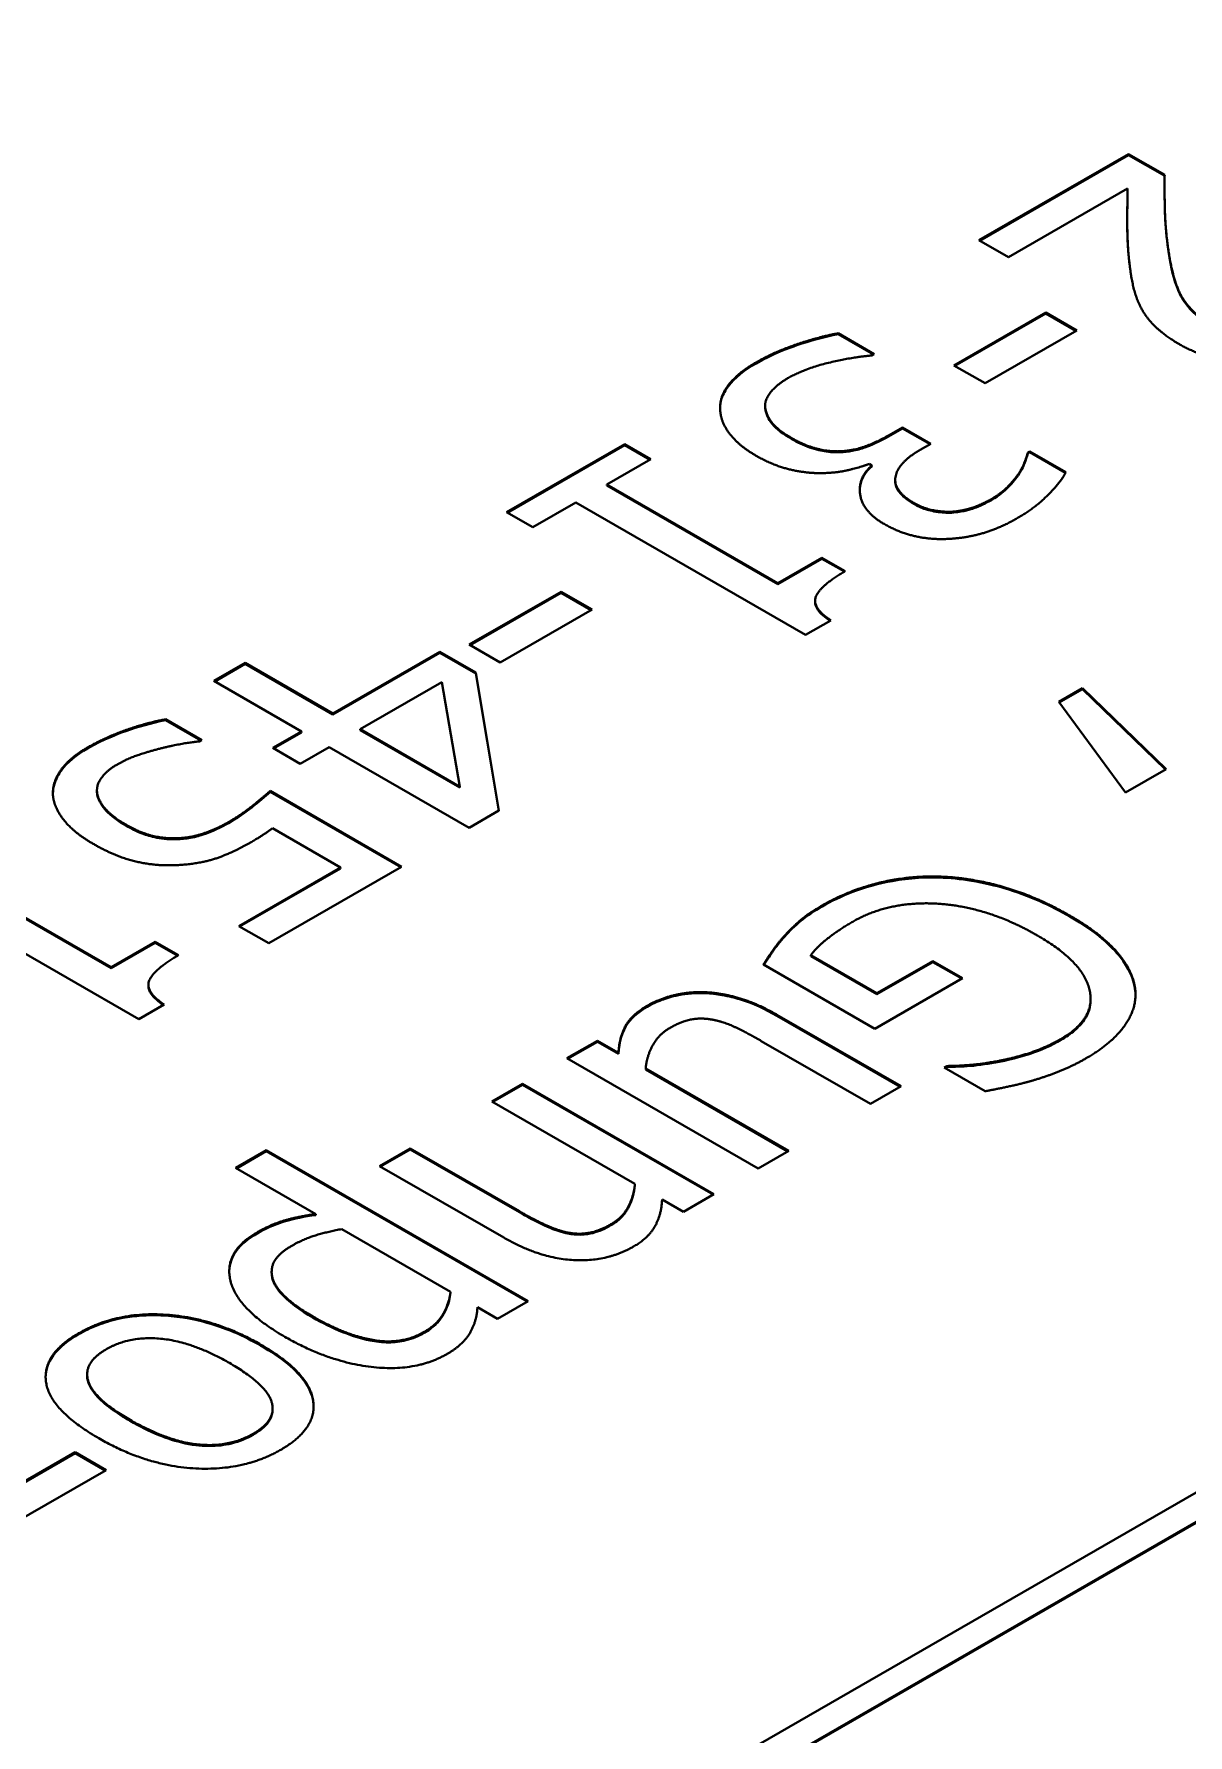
# Model space of a CAD drawing. Header units: millimetres. Extents: x 0 to 1682, y 0 to 1188.
# Drawn here: x 1428 to 1431.84, y 1061.22 to 1066.88 of the extents above; entities that cross this region are included whole.
import ezdxf

# ---------------------------------------------------------------- set-up
doc = ezdxf.new("R2010")
doc.units = ezdxf.units.MM
doc.header["$LTSCALE"] = 2
doc.layers.add('가시적인 것(ISO)', color=3, linetype='Continuous', lineweight=40)
doc.layers.add('가시적인 좁은 것(ISO)', color=3, linetype='Continuous', lineweight=35)

msp = doc.modelspace()

# ---------------------------------------------------------------- linework, layer by layer
at = {"layer": '가시적인 것(ISO)'}
for p, q in [((1414.269, 1051.893), (1440.2905, 1066.8778)), ((1414.4387, 1051.893), (1440.2905, 1066.7801)), ((1440.2905, 1066.7768), (1414.4415, 1051.8914)), ((1431.1469, 1066.1919), (1431.6448, 1066.4786)), ((1431.1498, 1066.1903), (1431.6448, 1066.4753)), ((1431.6448, 1066.4786), (1431.7651, 1066.4093)), ((1431.6448, 1066.4753), (1431.6448, 1066.4786)), ((1431.6448, 1066.4753), (1431.7651, 1066.406)), ((1431.642, 1066.3637), (1431.2453, 1066.1353)), ((1431.642, 1066.3605), (1431.642, 1066.3637)), ((1431.7649, 1066.3657), (1431.7649, 1066.369)), ((1431.2453, 1066.1353), (1431.1469, 1066.1919)), ((1431.0644, 1065.7761), (1431.3697, 1065.9519)), ((1431.0673, 1065.7745), (1431.3697, 1065.9487)), ((1431.3697, 1065.9519), (1431.4729, 1065.8925)), ((1431.3697, 1065.9487), (1431.3697, 1065.9519)), ((1431.3697, 1065.9487), (1431.47, 1065.8909)), ((1430.6787, 1065.8826), (1430.799, 1065.8133)), ((1430.6787, 1065.8794), (1430.6787, 1065.8826)), ((1430.6787, 1065.8794), (1430.7962, 1065.8117)), ((1431.4729, 1065.8925), (1431.1676, 1065.7167)), ((1430.799, 1065.8133), (1430.7914, 1065.809)), ((1431.1676, 1065.7167), (1431.0644, 1065.7761)), ((1430.4363, 1065.6384), (1430.4363, 1065.6417)), ((1430.4366, 1065.6323), (1430.4366, 1065.6355)), ((1430.8471, 1065.5433), (1430.8932, 1065.5698)), ((1430.8471, 1065.54), (1430.8932, 1065.5665)), ((1430.8932, 1065.5698), (1430.9874, 1065.5156)), ((1430.8932, 1065.5665), (1430.8932, 1065.5698)), ((1430.8932, 1065.5665), (1430.9846, 1065.5139)), ((1429.5764, 1065.2875), (1429.9697, 1065.514)), ((1429.5793, 1065.2858), (1429.9697, 1065.5107)), ((1429.9697, 1065.514), (1430.0564, 1065.4641)), ((1429.9697, 1065.5107), (1429.9697, 1065.514)), ((1429.9697, 1065.5107), (1430.0535, 1065.4625)), ((1430.9874, 1065.5156), (1430.9517, 1065.495)), ((1430.0564, 1065.4641), (1429.9099, 1065.3797)), ((1430.7908, 1065.4435), (1430.7825, 1065.4482)), ((1430.7908, 1065.4402), (1430.7908, 1065.4435)), ((1431.3099, 1065.4867), (1431.3161, 1065.4902)), ((1431.3099, 1065.4834), (1431.3161, 1065.487)), ((1431.3099, 1065.4834), (1431.3099, 1065.4867)), ((1431.3161, 1065.4902), (1431.4364, 1065.4209)), ((1431.3161, 1065.487), (1431.3161, 1065.4902)), ((1431.3161, 1065.487), (1431.4352, 1065.4184)), ((1430.8688, 1065.392), (1430.8688, 1065.3952)), ((1431.2776, 1065.4101), (1431.2776, 1065.4134)), ((1429.9099, 1065.3797), (1430.4786, 1065.0523)), ((1429.9099, 1065.3765), (1429.9099, 1065.3797)), ((1429.9099, 1065.3765), (1430.4786, 1065.049)), ((1429.6631, 1065.2376), (1429.5764, 1065.2875)), ((1429.8061, 1065.32), (1429.6631, 1065.2376)), ((1430.5707, 1064.8796), (1429.8061, 1065.32)), ((1431.0644, 1065.2866), (1431.0644, 1065.2899)), ((1430.4786, 1065.0523), (1430.625, 1065.1366)), ((1430.4786, 1065.049), (1430.625, 1065.1333)), ((1430.625, 1065.1366), (1430.7027, 1065.0919)), ((1430.625, 1065.1333), (1430.625, 1065.1366)), ((1430.625, 1065.1333), (1430.6999, 1065.0902)), ((1430.4786, 1065.049), (1430.4786, 1065.0523)), ((1429.452, 1064.8476), (1429.7573, 1065.0234)), ((1429.4548, 1064.8459), (1429.7573, 1065.0201)), ((1429.7573, 1065.0234), (1429.8604, 1064.964)), ((1429.7573, 1065.0201), (1429.7573, 1065.0234)), ((1429.7573, 1065.0201), (1429.8576, 1064.9623)), ((1430.6024, 1064.9901), (1430.6024, 1064.9934)), ((1429.8604, 1064.964), (1429.5551, 1064.7882)), ((1430.6546, 1064.9279), (1430.5707, 1064.8796)), ((1428.9981, 1064.6187), (1429.3543, 1064.8238)), ((1429.3543, 1064.8238), (1429.474, 1064.7549)), ((1429.3543, 1064.8205), (1429.3543, 1064.8238)), ((1429.5551, 1064.7882), (1429.452, 1064.8476)), ((1428.6027, 1064.7268), (1428.7066, 1064.7866)), ((1428.6056, 1064.7251), (1428.7066, 1064.7833)), ((1428.7066, 1064.7866), (1428.9981, 1064.6187)), ((1428.7066, 1064.7833), (1428.7066, 1064.7866)), ((1428.7066, 1064.7833), (1428.9981, 1064.6154)), ((1428.9981, 1064.6154), (1429.3543, 1064.8205)), ((1429.3543, 1064.8205), (1429.474, 1064.7516)), ((1428.8943, 1064.5589), (1428.6027, 1064.7268)), ((1429.3612, 1064.7224), (1429.0896, 1064.566)), ((1429.421, 1064.3752), (1429.3612, 1064.7224)), ((1429.474, 1064.7549), (1429.551, 1064.2956)), ((1429.474, 1064.7516), (1429.474, 1064.7549)), ((1429.474, 1064.7516), (1429.5505, 1064.2953)), ((1431.4129, 1064.6575), (1431.492, 1064.7031)), ((1431.635, 1064.3554), (1431.4129, 1064.6575)), ((1431.4146, 1064.6553), (1431.492, 1064.6998)), ((1431.492, 1064.7031), (1431.7705, 1064.4334)), ((1431.492, 1064.6998), (1431.492, 1064.7031)), ((1431.492, 1064.6998), (1431.7684, 1064.4322)), ((1428.4418, 1064.5993), (1428.5622, 1064.53)), ((1428.4418, 1064.596), (1428.4418, 1064.5993)), ((1428.4418, 1064.596), (1428.5593, 1064.5283)), ((1428.9981, 1064.6154), (1428.9981, 1064.6187)), ((1428.7987, 1064.5038), (1428.8943, 1064.5589)), ((1428.8015, 1064.5022), (1428.8943, 1064.5556)), ((1428.8943, 1064.5556), (1428.8943, 1064.5589)), ((1429.0896, 1064.566), (1429.421, 1064.3752)), ((1429.0896, 1064.5627), (1429.0896, 1064.566)), ((1429.0896, 1064.5627), (1429.421, 1064.3719)), ((1428.5622, 1064.53), (1428.5546, 1064.5256)), ((1428.8902, 1064.4512), (1428.7987, 1064.5038)), ((1428.9857, 1064.5062), (1428.8902, 1064.4512)), ((1429.4513, 1064.2381), (1428.9857, 1064.5062)), ((1431.7705, 1064.4334), (1431.635, 1064.3554)), ((1429.421, 1064.3719), (1429.421, 1064.3752)), ((1428.2139, 1064.3596), (1428.2139, 1064.3628)), ((1428.2149, 1064.3481), (1428.2149, 1064.3514)), ((1428.7898, 1064.3609), (1429.2271, 1064.1091)), ((1428.7898, 1064.3576), (1428.7898, 1064.3609)), ((1428.7898, 1064.3576), (1429.2243, 1064.1074)), ((1429.551, 1064.2956), (1429.4513, 1064.2381)), ((1428.4797, 1064.2004), (1428.4797, 1064.2037)), ((1429.0236, 1064.1067), (1428.7973, 1064.237)), ((1427.6923, 1064.1027), (1428.261, 1063.7752)), ((1427.6923, 1064.0994), (1428.261, 1063.772)), ((1428.6853, 1063.9119), (1429.0236, 1064.1067)), ((1428.6881, 1063.9102), (1429.0236, 1064.1034)), ((1429.2271, 1064.1091), (1428.785, 1063.8544)), ((1429.0236, 1064.1034), (1429.0236, 1064.1067)), ((1428.3531, 1063.6026), (1427.5885, 1064.0429)), ((1428.785, 1063.8544), (1428.6853, 1063.9119)), ((1428.261, 1063.7752), (1428.4075, 1063.8596)), ((1428.261, 1063.772), (1428.4075, 1063.8563)), ((1428.4075, 1063.8596), (1428.4852, 1063.8148)), ((1428.4075, 1063.8563), (1428.4075, 1063.8596)), ((1428.4075, 1063.8563), (1428.4823, 1063.8132)), ((1430.5885, 1063.8145), (1430.8078, 1063.6882)), ((1430.5885, 1063.8112), (1430.5885, 1063.8145)), ((1430.5885, 1063.8112), (1430.8078, 1063.6849)), ((1428.261, 1063.772), (1428.261, 1063.7752)), ((1430.801, 1063.5702), (1430.4303, 1063.7836)), ((1430.8078, 1063.6882), (1430.9942, 1063.7955)), ((1430.8078, 1063.6849), (1430.9942, 1063.7922)), ((1430.9942, 1063.7955), (1431.0932, 1063.7385)), ((1430.9942, 1063.7922), (1430.9942, 1063.7955)), ((1430.9942, 1063.7922), (1431.0904, 1063.7369)), ((1428.3849, 1063.7131), (1428.3849, 1063.7163)), ((1431.0932, 1063.7385), (1430.801, 1063.5702)), ((1428.437, 1063.6509), (1428.3531, 1063.6026)), ((1430.8078, 1063.6849), (1430.8078, 1063.6882)), ((1431.5188, 1063.6668), (1431.5188, 1063.67)), ((1430.475, 1063.6169), (1430.8883, 1063.3789)), ((1430.475, 1063.6137), (1430.8854, 1063.3773)), ((1429.7764, 1063.472), (1429.8782, 1063.5306)), ((1429.7792, 1063.4704), (1429.8782, 1063.5273)), ((1429.8782, 1063.5306), (1429.9483, 1063.4902)), ((1429.8782, 1063.5273), (1429.8782, 1063.5306)), ((1429.8782, 1063.5273), (1429.9483, 1063.4869)), ((1430.7865, 1063.3203), (1430.4235, 1063.5294)), ((1430.4131, 1063.1053), (1429.7764, 1063.472)), ((1429.9483, 1063.4869), (1429.9483, 1063.4902)), ((1430.0391, 1063.4379), (1430.5149, 1063.1639)), ((1430.0391, 1063.4347), (1430.0391, 1063.4379)), ((1430.0391, 1063.4347), (1430.5121, 1063.1623)), ((1431.032, 1063.4411), (1431.0409, 1063.4463)), ((1431.1681, 1063.3627), (1431.032, 1063.4411)), ((1431.0348, 1063.4395), (1431.0409, 1063.443)), ((1431.0409, 1063.443), (1431.0409, 1063.4463)), ((1429.5275, 1063.3287), (1429.6292, 1063.3873)), ((1429.5303, 1063.327), (1429.6292, 1063.384)), ((1429.6292, 1063.3873), (1430.266, 1063.0206)), ((1429.6292, 1063.384), (1429.6292, 1063.3873)), ((1429.6292, 1063.384), (1430.2631, 1063.0189)), ((1430.8883, 1063.3789), (1430.7865, 1063.3203)), ((1430.0033, 1063.0546), (1429.5275, 1063.3287)), ((1428.6748, 1063.1077), (1428.7766, 1063.1663)), ((1428.6777, 1063.1061), (1428.7766, 1063.163)), ((1428.7766, 1063.1663), (1429.6478, 1062.6646)), ((1428.7766, 1063.163), (1428.7766, 1063.1663)), ((1428.7766, 1063.163), (1429.645, 1062.663)), ((1429.1541, 1063.1136), (1429.2559, 1063.1722)), ((1429.1569, 1063.112), (1429.2559, 1063.169)), ((1429.2559, 1063.1722), (1429.6189, 1062.9632)), ((1429.2559, 1063.169), (1429.2559, 1063.1722)), ((1429.2559, 1063.169), (1429.6189, 1062.9599)), ((1430.5149, 1063.1639), (1430.4131, 1063.1053)), ((1428.9416, 1062.9541), (1428.6748, 1063.1077)), ((1429.5674, 1062.8757), (1429.1541, 1063.1136)), ((1430.0033, 1063.0514), (1430.0033, 1063.0546)), ((1430.266, 1063.0206), (1430.1642, 1062.962)), ((1430.1642, 1062.962), (1430.0934, 1063.0028)), ((1428.9416, 1062.9508), (1428.9416, 1062.9541)), ((1429.39, 1062.6959), (1429.0283, 1062.9042)), ((1429.7805, 1062.889), (1429.7805, 1062.8923)), ((1428.7948, 1062.7593), (1428.7948, 1062.7626)), ((1429.39, 1062.6926), (1429.39, 1062.6959)), ((1429.546, 1062.606), (1429.4793, 1062.6444)), ((1429.6478, 1062.6646), (1429.546, 1062.606)), ((1428.1812, 1062.4181), (1428.1812, 1062.4214)), ((1428.7982, 1062.3044), (1428.7982, 1062.3076)), ((1427.8359, 1061.9863), (1428.1412, 1062.1621)), ((1427.8388, 1061.9847), (1428.1412, 1062.1588)), ((1428.1412, 1062.1621), (1428.2444, 1062.1027)), ((1428.1412, 1062.1588), (1428.1412, 1062.1621)), ((1428.1412, 1062.1588), (1428.2415, 1062.1011)), ((1428.2444, 1062.1027), (1427.9391, 1061.9269))]:
    msp.add_line(p, q, dxfattribs=at)
for points, degree in [([(1431.7651, 1066.4093), (1431.7644, 1066.3479), (1431.7672, 1066.2362), (1431.7747, 1066.1796)], 2), ([(1431.6482, 1066.1139), (1431.6407, 1066.1768), (1431.6407, 1066.321), (1431.642, 1066.3637)], 2), ([(1431.7747, 1066.1796), (1431.7892, 1066.0652), (1431.8497, 1065.9527), (1431.9178, 1065.9135)], 2), ([(1431.686, 1065.9686), (1431.6689, 1066.0014), (1431.6524, 1066.0759), (1431.6482, 1066.1139)], 2), ([(1431.8139, 1065.8466), (1431.7637, 1065.8755), (1431.7019, 1065.9365), (1431.686, 1065.9686)], 2), ([(1430.4064, 1065.786), (1430.4669, 1065.8209), (1430.6168, 1065.8715), (1430.6787, 1065.8826)], 2), ([(1432.2877, 1065.851), (1432.1749, 1065.786), (1431.9212, 1065.7848), (1431.8139, 1065.8466)], 2), ([(1430.2867, 1065.6268), (1430.2833, 1065.6692), (1430.3431, 1065.7496), (1430.4064, 1065.786)], 2), ([(1430.7914, 1065.809), (1430.7309, 1065.8042), (1430.5687, 1065.7662), (1430.5109, 1065.733)], 2), ([(1430.5109, 1065.733), (1430.4779, 1065.7139), (1430.4339, 1065.6633), (1430.4366, 1065.6355)], 2), ([(1430.4064, 1065.4756), (1430.3493, 1065.5084), (1430.2895, 1065.5857), (1430.2867, 1065.6268)], 2), ([(1430.4363, 1065.6384), (1430.4363, 1065.6364), (1430.4364, 1065.6343), (1430.4366, 1065.6323)], 3), ([(1430.4366, 1065.6355), (1430.4408, 1065.6086), (1430.4786, 1065.5607), (1430.5246, 1065.5342)], 2), ([(1430.5246, 1065.5342), (1430.5707, 1065.5076), (1430.656, 1065.4878), (1430.6959, 1065.491)], 2), ([(1430.6959, 1065.491), (1430.7357, 1065.4942), (1430.8107, 1065.5223), (1430.8471, 1065.5433)], 2), ([(1430.6195, 1065.4178), (1430.5707, 1065.4174), (1430.4621, 1065.4435), (1430.4064, 1065.4756)], 2), ([(1430.7825, 1065.4482), (1430.7516, 1065.4368), (1430.669, 1065.4178), (1430.6195, 1065.4178)], 2), ([(1430.832, 1065.2487), (1430.7619, 1065.2891), (1430.7433, 1065.4003), (1430.7908, 1065.4435)], 2), ([(1430.9517, 1065.495), (1430.8788, 1065.453), (1430.8609, 1065.3588), (1430.9303, 1065.3188)], 2), ([(1431.2776, 1065.4134), (1431.292, 1065.4352), (1431.3058, 1065.4716), (1431.3099, 1065.4867)], 2), ([(1431.1889, 1065.3314), (1431.2185, 1065.3485), (1431.2611, 1065.3904), (1431.2776, 1065.4134)], 2), ([(1431.4364, 1065.4209), (1431.4213, 1065.3892), (1431.3326, 1065.3009), (1431.2783, 1065.2697)], 2), ([(1431.0644, 1065.2899), (1431.0995, 1065.2934), (1431.1607, 1065.3152), (1431.1889, 1065.3314)], 2), ([(1430.9303, 1065.3188), (1430.9627, 1065.3002), (1431.0328, 1065.2875), (1431.0644, 1065.2899)], 2), ([(1431.061, 1065.2), (1430.9984, 1065.1948), (1430.8843, 1065.2186), (1430.832, 1065.2487)], 2), ([(1431.2783, 1065.2697), (1431.2233, 1065.238), (1431.1188, 1065.2047), (1431.061, 1065.2)], 2), ([(1430.7027, 1065.0919), (1430.6195, 1065.044), (1430.5907, 1064.9703), (1430.6546, 1064.9279)], 2), ([(1428.1826, 1064.5054), (1428.2404, 1064.5387), (1428.3793, 1064.5878), (1428.4418, 1064.5993)], 2), ([(1428.0678, 1064.3435), (1428.0636, 1064.3854), (1428.12, 1064.4694), (1428.1826, 1064.5054)], 2), ([(1428.4219, 1064.5015), (1428.3786, 1064.49), (1428.3126, 1064.467), (1428.2796, 1064.448)], 2), ([(1428.5546, 1064.5256), (1428.5326, 1064.524), (1428.4611, 1064.5114), (1428.4219, 1064.5015)], 2), ([(1428.2796, 1064.448), (1428.2472, 1064.4294), (1428.2101, 1064.3795), (1428.2149, 1064.3514)], 2), ([(1428.2012, 1064.1851), (1428.14, 1064.2203), (1428.0726, 1064.3019), (1428.0678, 1064.3435)], 2), ([(1428.2139, 1064.3596), (1428.2139, 1064.3558), (1428.2143, 1064.352), (1428.2149, 1064.3481)], 3), ([(1428.2149, 1064.3514), (1428.2204, 1064.3253), (1428.2665, 1064.2742), (1428.3119, 1064.248)], 2), ([(1428.6516, 1064.2575), (1428.6949, 1064.2825), (1428.7691, 1064.3419), (1428.7898, 1064.3609)], 2), ([(1428.4797, 1064.2037), (1428.5243, 1064.2049), (1428.6096, 1064.2334), (1428.6516, 1064.2575)], 2), ([(1428.3119, 1064.248), (1428.3573, 1064.2219), (1428.4384, 1064.2021), (1428.4797, 1064.2037)], 2), ([(1428.7973, 1064.237), (1428.7808, 1064.2243), (1428.7444, 1064.2009), (1428.7293, 1064.1922)], 2), ([(1428.4893, 1064.115), (1428.4171, 1064.1098), (1428.2782, 1064.1407), (1428.2012, 1064.1851)], 2), ([(1428.7293, 1064.1922), (1428.6674, 1064.1566), (1428.5601, 1064.1194), (1428.4893, 1064.115)], 2), ([(1430.6256, 1063.98), (1430.7109, 1064.0291), (1430.9075, 1064.079), (1431.0141, 1064.0763)], 2), ([(1431.0141, 1064.0763), (1431.1214, 1064.0731), (1431.3421, 1064.0085), (1431.4501, 1063.9464)], 2), ([(1430.5012, 1063.8799), (1430.5287, 1063.9099), (1430.5802, 1063.9539), (1430.6256, 1063.98)], 2), ([(1431.0114, 1063.986), (1430.9323, 1063.9911), (1430.7886, 1063.9614), (1430.7274, 1063.9262)], 2), ([(1431.3421, 1063.8802), (1431.2569, 1063.9293), (1431.0911, 1063.9812), (1431.0114, 1063.986)], 2), ([(1430.7274, 1063.9262), (1430.682, 1063.9), (1430.6057, 1063.8403), (1430.5885, 1063.8145)], 2), ([(1431.4501, 1063.9464), (1431.5525, 1063.8874), (1431.6605, 1063.7626), (1431.6674, 1063.7001)], 2), ([(1430.4303, 1063.7836), (1430.4413, 1063.8011), (1430.4805, 1063.8577), (1430.5012, 1063.8799)], 2), ([(1431.4198, 1063.5361), (1431.536, 1063.6031), (1431.4955, 1063.7919), (1431.3421, 1063.8802)], 2), ([(1428.4852, 1063.8148), (1428.402, 1063.7669), (1428.3731, 1063.6933), (1428.437, 1063.6509)], 2), ([(1430.0439, 1063.6466), (1430.0831, 1063.6692), (1430.1807, 1063.6937), (1430.2364, 1063.6918)], 2), ([(1430.2364, 1063.6918), (1430.2914, 1063.6894), (1430.4104, 1063.6541), (1430.475, 1063.6169)], 2), ([(1431.6674, 1063.7001), (1431.6736, 1063.6395), (1431.5903, 1063.5219), (1431.5044, 1063.4724)], 2), ([(1431.6674, 1063.6968), (1431.6678, 1063.6921), (1431.6681, 1063.6874), (1431.6682, 1063.6828)], 3), ([(1429.9483, 1063.4902), (1429.9517, 1063.5421), (1429.9916, 1063.6165), (1430.0439, 1063.6466)], 2), ([(1430.2619, 1063.6003), (1430.2247, 1063.6074), (1430.1587, 1063.5955), (1430.1188, 1063.5726)], 2), ([(1430.4235, 1063.5294), (1430.3726, 1063.5587), (1430.299, 1063.5932), (1430.2619, 1063.6003)], 2), ([(1430.1188, 1063.5726), (1430.0817, 1063.5512), (1430.0418, 1063.4767), (1430.0391, 1063.4379)], 2), ([(1431.2142, 1063.4637), (1431.2644, 1063.4728), (1431.371, 1063.508), (1431.4198, 1063.5361)], 2), ([(1431.5044, 1063.4724), (1431.4638, 1063.449), (1431.3772, 1063.4134), (1431.3318, 1063.3999)], 2), ([(1431.0409, 1063.4463), (1431.0794, 1063.447), (1431.1565, 1063.4526), (1431.2142, 1063.4637)], 2), ([(1431.3318, 1063.3999), (1431.2967, 1063.3892), (1431.1998, 1063.3682), (1431.1681, 1063.3627)], 2), ([(1429.9235, 1062.92), (1429.9614, 1062.9418), (1429.9992, 1063.0127), (1430.0033, 1063.0546)], 2), ([(1429.6189, 1062.9632), (1429.6629, 1062.9378), (1429.7468, 1062.899), (1429.7805, 1062.8923)], 2), ([(1430.0934, 1063.0028), (1430.0913, 1062.9517), (1430.048, 1062.8745), (1429.9985, 1062.846)], 2), ([(1428.7463, 1062.8931), (1428.791, 1062.9188), (1428.8825, 1062.9461), (1428.9416, 1062.9541)], 2), ([(1429.0283, 1062.9042), (1428.9684, 1062.8927), (1428.8962, 1062.8685), (1428.8598, 1062.8475)], 2), ([(1429.7805, 1062.8923), (1429.817, 1062.8856), (1429.885, 1062.8978), (1429.9235, 1062.92)], 2), ([(1428.8392, 1062.5458), (1428.6796, 1062.6377), (1428.6356, 1062.8293), (1428.7463, 1062.8931)], 2), ([(1428.8598, 1062.8475), (1428.7807, 1062.802), (1428.8151, 1062.6808), (1428.932, 1062.6135)], 2), ([(1429.9985, 1062.846), (1429.9091, 1062.7945), (1429.6849, 1062.8079), (1429.5674, 1062.8757)], 2), ([(1429.3019, 1062.562), (1429.3453, 1062.587), (1429.3851, 1062.6567), (1429.39, 1062.6959)], 2), ([(1428.1529, 1062.5577), (1428.2788, 1062.6301), (1428.604, 1062.6092), (1428.7594, 1062.5197)], 2), ([(1429.4793, 1062.6444), (1429.478, 1062.6016), (1429.4333, 1062.5205), (1429.379, 1062.4892)], 2), ([(1428.932, 1062.6135), (1429.0413, 1062.5506), (1429.2277, 1062.5193), (1429.3019, 1062.562)], 2), ([(1428.2196, 1062.2088), (1428.0587, 1062.3015), (1428.0305, 1062.4872), (1428.1529, 1062.5577)], 2), ([(1428.2451, 1062.5046), (1428.1667, 1062.4595), (1428.2024, 1062.3399), (1428.3248, 1062.2694)], 2), ([(1428.6542, 1062.4591), (1428.5339, 1062.5284), (1428.3241, 1062.5502), (1428.2451, 1062.5046)], 2), ([(1428.7594, 1062.5197), (1428.9189, 1062.4278), (1428.9471, 1062.2405), (1428.8254, 1062.1704)], 2), ([(1429.379, 1062.4892), (1429.2744, 1062.429), (1428.9849, 1062.4619), (1428.8392, 1062.5458)], 2), ([(1428.7333, 1062.2235), (1428.8123, 1062.269), (1428.778, 1062.3878), (1428.6542, 1062.4591)], 2), ([(1428.3248, 1062.2694), (1428.4486, 1062.1981), (1428.6542, 1062.1779), (1428.7333, 1062.2235)], 2), ([(1428.8254, 1062.1704), (1428.703, 1062.0999), (1428.3798, 1062.1166), (1428.2196, 1062.2088)], 2)]:
    msp.add_open_spline(points, degree=degree, dxfattribs=at)
for points, knots in [([(1431.6482, 1066.1106), (1431.6407, 1066.1731), (1431.6407, 1066.2265), (1431.6407, 1066.2804), (1431.6409, 1066.3252), (1431.642, 1066.3605)], [-0.07123113, -0.07123113, -0.07123113, -0.07123113, -0.04596272, -0.04596272, 0, 0, 0, 0]), ([(1431.7649, 1066.3657), (1431.7649, 1066.3309), (1431.7654, 1066.305), (1431.7667, 1066.2513), (1431.7697, 1066.2138), (1431.7747, 1066.1763)], [-0.06993848, -0.06993848, -0.06993848, -0.06993848, -0.04889198, -0.04889198, 0, 0, 0, 0]), ([(1431.7747, 1066.1763), (1431.7901, 1066.0549), (1431.8156, 1066.0079), (1431.8539, 1065.9553), (1431.8816, 1065.9311), (1431.9178, 1065.9102)], [-0.07427586, -0.07427586, -0.07427586, -0.07427586, -0.03840956, -0.03840956, 0, 0, 0, 0]), ([(1430.4064, 1065.7827), (1430.4637, 1065.8157), (1430.5172, 1065.8346), (1430.5842, 1065.8573), (1430.6316, 1065.8709), (1430.6787, 1065.8794)], [-0.05838601, -0.05838601, -0.05838601, -0.05838601, -0.03694874, -0.03694874, 0, 0, 0, 0]), ([(1430.2864, 1065.6339), (1430.2865, 1065.6445), (1430.2883, 1065.655), (1430.2966, 1065.681), (1430.3047, 1065.6947), (1430.3347, 1065.7351), (1430.3677, 1065.7605), (1430.4064, 1065.7827)], [-0.06796027, -0.06796027, -0.06796027, -0.06796027, -0.05716317, -0.05716317, -0.04099243, -0.04099243, 0, 0, 0, 0]), ([(1430.4366, 1065.6323), (1430.4393, 1065.6148), (1430.4471, 1065.5973), (1430.4737, 1065.5636), (1430.4977, 1065.5464), (1430.5246, 1065.5309)], [-0.05419994, -0.05419994, -0.05419994, -0.05419994, -0.02860353, -0.02860353, 0, 0, 0, 0]), ([(1430.5246, 1065.5309), (1430.5424, 1065.5207), (1430.5623, 1065.5108), (1430.6062, 1065.4952), (1430.6246, 1065.4917), (1430.6583, 1065.487), (1430.677, 1065.4862), (1430.6959, 1065.4877)], [-0.03715444, -0.03715444, -0.03715444, -0.03715444, -0.02600354, -0.02600354, -0.01425393, -0.01425393, 0, 0, 0, 0]), ([(1430.6959, 1065.4877), (1430.7094, 1065.4888), (1430.7224, 1065.4908), (1430.7537, 1065.4978), (1430.7674, 1065.5028), (1430.7999, 1065.515), (1430.8246, 1065.527), (1430.8471, 1065.54)], [-0.03274112, -0.03274112, -0.03274112, -0.03274112, -0.02914895, -0.02914895, -0.02391107, -0.02391107, 0, 0, 0, 0]), ([(1431.2776, 1065.4101), (1431.2918, 1065.4316), (1431.2971, 1065.4452), (1431.303, 1065.461), (1431.3069, 1065.4724), (1431.3099, 1065.4834)], [-0.02108501, -0.02108501, -0.02108501, -0.02108501, -0.01452286, -0.01452286, 0, 0, 0, 0]), ([(1430.751, 1065.3609), (1430.7512, 1065.3691), (1430.7524, 1065.3775), (1430.7604, 1065.4054), (1430.7724, 1065.4235), (1430.7908, 1065.4402)], [-0.03685923, -0.03685923, -0.03685923, -0.03685923, -0.02574419, -0.02574419, 0, 0, 0, 0]), ([(1430.8688, 1065.392), (1430.8688, 1065.3917), (1430.8688, 1065.3914), (1430.869, 1065.3786), (1430.8735, 1065.3666), (1430.8932, 1065.3401), (1430.9104, 1065.327), (1430.9303, 1065.3155)], [-0.03782115, -0.03782115, -0.03782115, -0.03782115, -0.03745865, -0.03745865, -0.02113177, -0.02113177, 0, 0, 0, 0]), ([(1431.1889, 1065.3282), (1431.2173, 1065.3445), (1431.2333, 1065.3598), (1431.2541, 1065.3803), (1431.2667, 1065.395), (1431.2776, 1065.4101)], [-0.03103479, -0.03103479, -0.03103479, -0.03103479, -0.02134227, -0.02134227, 0, 0, 0, 0]), ([(1430.9303, 1065.3155), (1430.9422, 1065.3087), (1430.9554, 1065.3025), (1430.9776, 1065.2951), (1430.9911, 1065.2911), (1431.0288, 1065.286), (1431.0466, 1065.2852), (1431.0644, 1065.2866)], [-0.0586607, -0.0586607, -0.0586607, -0.0586607, -0.0290764, -0.0290764, -0.01347233, -0.01347233, 0, 0, 0, 0]), ([(1431.0644, 1065.2866), (1431.0976, 1065.29), (1431.12, 1065.2974), (1431.1515, 1065.3087), (1431.1711, 1065.3179), (1431.1889, 1065.3282)], [-0.02782653, -0.02782653, -0.02782653, -0.02782653, -0.01889632, -0.01889632, 0, 0, 0, 0]), ([(1430.6024, 1064.9901), (1430.6024, 1064.981), (1430.6059, 1064.972), (1430.6208, 1064.95), (1430.6357, 1064.9375), (1430.652, 1064.9264)], [-0.03170663, -0.03170663, -0.03170663, -0.03170663, -0.01978743, -0.01978743, -0.00100409, -0.00100409, -0.00100409, -0.00100409]), ([(1428.1826, 1064.5022), (1428.2358, 1064.5328), (1428.2844, 1064.551), (1428.351, 1064.5745), (1428.3958, 1064.5875), (1428.4418, 1064.596)], [-0.05861252, -0.05861252, -0.05861252, -0.05861252, -0.03626951, -0.03626951, 0, 0, 0, 0]), ([(1428.0673, 1064.3526), (1428.0674, 1064.3632), (1428.0691, 1064.3737), (1428.0782, 1064.4033), (1428.0877, 1064.4186), (1428.1147, 1064.4563), (1428.1454, 1064.4807), (1428.1826, 1064.5022)], [-0.06056554, -0.06056554, -0.06056554, -0.06056554, -0.05307498, -0.05307498, -0.03947407, -0.03947407, 0, 0, 0, 0]), ([(1428.2149, 1064.3481), (1428.2197, 1064.3255), (1428.2337, 1064.3073), (1428.2607, 1064.2774), (1428.2855, 1064.26), (1428.3119, 1064.2448)], [-0.04388084, -0.04388084, -0.04388084, -0.04388084, -0.02795964, -0.02795964, 0, 0, 0, 0]), ([(1428.6516, 1064.2543), (1428.6943, 1064.2789), (1428.722, 1064.3009), (1428.7504, 1064.3236), (1428.7729, 1064.3421), (1428.7898, 1064.3576)], [-0.03682437, -0.03682437, -0.03682437, -0.03682437, -0.0238375, -0.0238375, 0, 0, 0, 0]), ([(1428.3119, 1064.2448), (1428.3278, 1064.2356), (1428.3454, 1064.2267), (1428.3777, 1064.2142), (1428.3935, 1064.2091), (1428.4348, 1064.2013), (1428.4569, 1064.1996), (1428.4797, 1064.2004)], [-0.05405512, -0.05405512, -0.05405512, -0.05405512, -0.03261297, -0.03261297, -0.01706878, -0.01706878, 0, 0, 0, 0]), ([(1428.4797, 1064.2004), (1428.4947, 1064.2008), (1428.5094, 1064.2023), (1428.5446, 1064.2085), (1428.56, 1064.2135), (1428.598, 1064.2262), (1428.6262, 1064.2397), (1428.6516, 1064.2543)], [-0.0370555, -0.0370555, -0.0370555, -0.0370555, -0.03287275, -0.03287275, -0.02685488, -0.02685488, 0, 0, 0, 0]), ([(1430.6256, 1063.9768), (1430.6568, 1063.9947), (1430.6906, 1064.011), (1430.7617, 1064.0381), (1430.7989, 1064.0492), (1430.8945, 1064.0694), (1430.9534, 1064.0746), (1431.0141, 1064.073)], [-0.1094442, -0.1094442, -0.1094442, -0.1094442, -0.0764086, -0.0764086, -0.0455615, -0.0455615, 0, 0, 0, 0]), ([(1431.0141, 1064.073), (1431.0508, 1064.0719), (1431.0868, 1064.0683), (1431.1664, 1064.0553), (1431.2039, 1064.0457), (1431.3128, 1064.0138), (1431.3858, 1063.9801), (1431.4501, 1063.9431)], [-0.1102144, -0.1102144, -0.1102144, -0.1102144, -0.0915163, -0.0915163, -0.0681294, -0.0681294, 0, 0, 0, 0]), ([(1430.5012, 1063.8766), (1430.5174, 1063.8944), (1430.5349, 1063.912), (1430.5743, 1063.9456), (1430.6006, 1063.9623), (1430.6256, 1063.9768)], [-0.05271934, -0.05271934, -0.05271934, -0.05271934, -0.02656558, -0.02656558, 0, 0, 0, 0]), ([(1431.4501, 1063.9431), (1431.5417, 1063.8903), (1431.5892, 1063.8442), (1431.645, 1063.7736), (1431.663, 1063.7361), (1431.6674, 1063.6968)], [-0.1010123, -0.1010123, -0.1010123, -0.1010123, -0.0512306, -0.0512306, 0, 0, 0, 0]), ([(1430.4318, 1063.7828), (1430.4431, 1063.8004), (1430.4574, 1063.8209), (1430.4727, 1063.8431), (1430.4861, 1063.8604), (1430.5012, 1063.8766)], [-0.03112874, -0.03112874, -0.03112874, -0.03112874, -0.0238809, -0.0238809, 0, 0, 0, 0]), ([(1428.3849, 1063.7131), (1428.3849, 1063.7039), (1428.3883, 1063.695), (1428.4032, 1063.673), (1428.4181, 1063.6604), (1428.4344, 1063.6494)], [-0.03170663, -0.03170663, -0.03170663, -0.03170663, -0.01978743, -0.01978743, -0.00100409, -0.00100409, -0.00100409, -0.00100409]), ([(1429.9483, 1063.4869), (1429.9509, 1063.5256), (1429.96, 1063.5615), (1429.9947, 1063.6098), (1430.0167, 1063.6277), (1430.0439, 1063.6434)], [-0.06807418, -0.06807418, -0.06807418, -0.06807418, -0.02887334, -0.02887334, 0, 0, 0, 0]), ([(1430.0439, 1063.6434), (1430.0588, 1063.6519), (1430.075, 1063.6595), (1430.1058, 1063.671), (1430.1251, 1063.6772), (1430.1765, 1063.6875), (1430.2061, 1063.6896), (1430.2364, 1063.6885)], [-0.06519005, -0.06519005, -0.06519005, -0.06519005, -0.04083245, -0.04083245, -0.02274527, -0.02274527, 0, 0, 0, 0]), ([(1430.2364, 1063.6885), (1430.2555, 1063.6877), (1430.2742, 1063.6855), (1430.3159, 1063.6782), (1430.3365, 1063.6728), (1430.3965, 1063.655), (1430.4389, 1063.6345), (1430.475, 1063.6137)], [-0.05987922, -0.05987922, -0.05987922, -0.05987922, -0.05040547, -0.05040547, -0.03831234, -0.03831234, 0, 0, 0, 0]), ([(1431.4198, 1063.5329), (1431.4368, 1063.5427), (1431.4523, 1063.5533), (1431.4783, 1063.5757), (1431.489, 1063.5872), (1431.512, 1063.6211), (1431.5188, 1063.6436), (1431.5188, 1063.6668)], [-0.2319582, -0.2319582, -0.2319582, -0.2319582, -0.2003238, -0.2003238, -0.1702621, -0.1702621, -0.1171754, -0.1171754, -0.1171754, -0.1171754]), ([(1431.2142, 1063.4604), (1431.2636, 1063.4694), (1431.3026, 1063.4822), (1431.3553, 1063.4996), (1431.3892, 1063.5152), (1431.4198, 1063.5329)], [-0.04550665, -0.04550665, -0.04550665, -0.04550665, -0.03248246, -0.03248246, 0, 0, 0, 0]), ([(1431.0409, 1063.443), (1431.0667, 1063.4435), (1431.0924, 1063.4447), (1431.1474, 1063.4487), (1431.1817, 1063.4542), (1431.2142, 1063.4604)], [-0.04799963, -0.04799963, -0.04799963, -0.04799963, -0.02569689, -0.02569689, 0, 0, 0, 0]), ([(1429.9235, 1062.9167), (1429.9366, 1062.9242), (1429.9475, 1062.9327), (1429.97, 1062.9554), (1429.9771, 1062.968), (1429.9937, 1062.999), (1430.0007, 1063.0252), (1430.0033, 1063.0514)], [-0.04783413, -0.04783413, -0.04783413, -0.04783413, -0.04228344, -0.04228344, -0.03417336, -0.03417336, 0, 0, 0, 0]), ([(1429.6189, 1062.9599), (1429.6557, 1062.9387), (1429.6941, 1062.9191), (1429.741, 1062.8998), (1429.7606, 1062.893), (1429.7805, 1062.889)], [-0.04331503, -0.04331503, -0.04331503, -0.04331503, -0.0157872, -0.0157872, 0, 0, 0, 0]), ([(1428.7463, 1062.8898), (1428.7876, 1062.9136), (1428.8203, 1062.9243), (1428.8697, 1062.939), (1428.9055, 1062.946), (1428.9416, 1062.9508)], [-0.04174994, -0.04174994, -0.04174994, -0.04174994, -0.02781373, -0.02781373, 0, 0, 0, 0]), ([(1429.7805, 1062.889), (1429.7942, 1062.8865), (1429.8083, 1062.8852), (1429.8391, 1062.886), (1429.8523, 1062.8883), (1429.8846, 1062.8966), (1429.905, 1062.9061), (1429.9235, 1062.9167)], [-0.03855405, -0.03855405, -0.03855405, -0.03855405, -0.0297502, -0.0297502, -0.01964082, -0.01964082, 0, 0, 0, 0]), ([(1428.654, 1062.7628), (1428.654, 1062.7637), (1428.654, 1062.7646), (1428.6549, 1062.7881), (1428.662, 1062.81), (1428.693, 1062.8532), (1428.7167, 1062.8727), (1428.7463, 1062.8898)], [-0.06203543, -0.06203543, -0.06203543, -0.06203543, -0.06087064, -0.06087064, -0.03143348, -0.03143348, 0, 0, 0, 0]), ([(1428.7948, 1062.7593), (1428.7948, 1062.7565), (1428.795, 1062.7536), (1428.798, 1062.7281), (1428.8105, 1062.7086), (1428.8497, 1062.6625), (1428.8903, 1062.6343), (1428.932, 1062.6102)], [-0.06951505, -0.06951505, -0.06951505, -0.06951505, -0.06668763, -0.06668763, -0.04422001, -0.04422001, 0, 0, 0, 0]), ([(1429.3019, 1062.5588), (1429.3163, 1062.5671), (1429.3288, 1062.5762), (1429.3502, 1062.5964), (1429.3587, 1062.6072), (1429.3706, 1062.628), (1429.3852, 1062.6537), (1429.39, 1062.6926)], [-0.1715276, -0.1715276, -0.1715276, -0.1715276, -0.1117562, -0.1117562, -0.0508267, -0.0508267, 0, 0, 0, 0]), ([(1428.1529, 1062.5544), (1428.1724, 1062.5656), (1428.1936, 1062.5759), (1428.2378, 1062.5931), (1428.2604, 1062.6), (1428.3248, 1062.6144), (1428.3668, 1062.6183), (1428.4507, 1062.617), (1428.5039, 1062.6124), (1428.6384, 1062.5779), (1428.7032, 1062.5488), (1428.7594, 1062.5164)], [-0.2314011, -0.2314011, -0.2314011, -0.2314011, -0.1968434, -0.1968434, -0.1646481, -0.1646481, -0.1102897, -0.1102897, -0.0596216, -0.0596216, 0, 0, 0, 0]), ([(1428.932, 1062.6102), (1428.9622, 1062.5928), (1428.9956, 1062.5758), (1429.0589, 1062.5504), (1429.0899, 1062.5403), (1429.1417, 1062.53), (1429.162, 1062.5274), (1429.2038, 1062.5275), (1429.2229, 1062.5298), (1429.2641, 1062.5399), (1429.2843, 1062.5486), (1429.3019, 1062.5588)], [-0.1123021, -0.1123021, -0.1123021, -0.1123021, -0.0777525, -0.0777525, -0.0500389, -0.0500389, -0.0335925, -0.0335925, -0.0187046, -0.0187046, 0, 0, 0, 0]), ([(1428.0432, 1062.4116), (1428.0432, 1062.4117), (1428.0432, 1062.4117), (1428.0435, 1062.4367), (1428.0517, 1062.4607), (1428.0878, 1062.5105), (1428.1173, 1062.5339), (1428.1529, 1062.5544)], [-0.07029154, -0.07029154, -0.07029154, -0.07029154, -0.07026923, -0.07026923, -0.03775459, -0.03775459, 0, 0, 0, 0]), ([(1428.7594, 1062.5164), (1428.7921, 1062.4976), (1428.8229, 1062.4771), (1428.8724, 1062.436), (1428.8923, 1062.4155), (1428.9296, 1062.3605), (1428.9343, 1062.3331), (1428.9345, 1062.3133)], [-0.13063328, -0.13063328, -0.13063328, -0.13063328, -0.1123019, -0.1123019, -0.09621194, -0.09621194, -0.07167785, -0.07167785, -0.07167785, -0.07167785]), ([(1428.1812, 1062.4181), (1428.1812, 1062.415), (1428.1814, 1062.4119), (1428.1847, 1062.3873), (1428.1969, 1062.3682), (1428.2368, 1062.3222), (1428.2784, 1062.2929), (1428.3248, 1062.2661)], [-0.07846513, -0.07846513, -0.07846513, -0.07846513, -0.07477469, -0.07477469, -0.04926273, -0.04926273, 0, 0, 0, 0]), ([(1428.7333, 1062.2202), (1428.7461, 1062.2276), (1428.7577, 1062.2356), (1428.7765, 1062.2526), (1428.7838, 1062.2612), (1428.7953, 1062.2815), (1428.7982, 1062.2929), (1428.7982, 1062.3044)], [-0.13544963, -0.13544963, -0.13544963, -0.13544963, -0.11875979, -0.11875979, -0.10326441, -0.10326441, -0.0846095, -0.0846095, -0.0846095, -0.0846095]), ([(1428.3248, 1062.2661), (1428.3539, 1062.2494), (1428.3858, 1062.2331), (1428.4464, 1062.2083), (1428.4762, 1062.1984), (1428.5419, 1062.1843), (1428.569, 1062.1829), (1428.6138, 1062.183), (1428.6379, 1062.1858), (1428.6883, 1062.198), (1428.7123, 1062.2081), (1428.7333, 1062.2202)], [-0.085957, -0.085957, -0.085957, -0.085957, -0.06934265, -0.06934265, -0.05592497, -0.05592497, -0.04101288, -0.04101288, -0.02228505, -0.02228505, 0, 0, 0, 0])]:
    msp.add_open_spline(points, degree=3, knots=knots, dxfattribs=at)
at = {"layer": '가시적인 좁은 것(ISO)'}
for p, q in [((1431.7747, 1066.1763), (1431.7747, 1066.1796)), ((1430.4064, 1065.7827), (1430.4064, 1065.786)), ((1430.5246, 1065.5309), (1430.5246, 1065.5342)), ((1430.8471, 1065.54), (1430.8471, 1065.5433)), ((1430.6959, 1065.4877), (1430.6959, 1065.491)), ((1431.1889, 1065.3282), (1431.1889, 1065.3314)), ((1430.9303, 1065.3155), (1430.9303, 1065.3188)), ((1428.1826, 1064.5022), (1428.1826, 1064.5054)), ((1428.6516, 1064.2543), (1428.6516, 1064.2575)), ((1428.3119, 1064.2448), (1428.3119, 1064.248)), ((1431.0141, 1064.073), (1431.0141, 1064.0763)), ((1430.6256, 1063.9768), (1430.6256, 1063.98)), ((1431.4501, 1063.9431), (1431.4501, 1063.9464)), ((1430.5012, 1063.8766), (1430.5012, 1063.8799)), ((1430.2364, 1063.6885), (1430.2364, 1063.6918)), ((1431.6674, 1063.6968), (1431.6674, 1063.7001)), ((1430.0439, 1063.6434), (1430.0439, 1063.6466)), ((1430.475, 1063.6137), (1430.475, 1063.6169)), ((1431.4198, 1063.5329), (1431.4198, 1063.5361)), ((1431.2142, 1063.4604), (1431.2142, 1063.4637)), ((1429.6189, 1062.9599), (1429.6189, 1062.9632)), ((1429.9235, 1062.9167), (1429.9235, 1062.92)), ((1428.7463, 1062.8898), (1428.7463, 1062.8931)), ((1428.932, 1062.6102), (1428.932, 1062.6135)), ((1429.3019, 1062.5588), (1429.3019, 1062.562)), ((1428.1529, 1062.5544), (1428.1529, 1062.5577)), ((1428.7594, 1062.5164), (1428.7594, 1062.5197)), ((1428.3248, 1062.2661), (1428.3248, 1062.2694)), ((1428.7333, 1062.2202), (1428.7333, 1062.2235))]:
    msp.add_line(p, q, dxfattribs=at)

doc.saveas('drawing.dxf')
